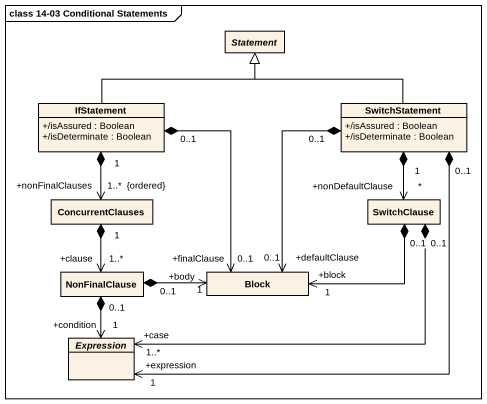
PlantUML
@startuml
mainframe class 14-03 Conditional Statements
hide circle
hide empty members
skinparam classAttributeIconSize 0
abstract class Statement
class IfStatement {
  +/isAssured : Boolean
  +/isDeterminate : Boolean
}
class SwitchStatement {
  +/isAssured : Boolean
  +/isDeterminate : Boolean
}
class ConcurrentClauses
class SwitchClause
class NonFinalClause
class Block
abstract class Expression
IfStatement -right-|> Statement
IfStatement "1" *--> "+nonFinalClauses\n1..*\n{ordered}" ConcurrentClauses
IfStatement "0..1" *--> "+finalClause\n0..1" Block
SwitchStatement -left-|> Statement
SwitchStatement "1" *--> "+nonDefaultClause\n*" SwitchClause
SwitchStatement "0..1" *--> "+defaultClause\n0..1" Block
SwitchStatement "0..1" *--> "+expression\n1" Expression
ConcurrentClauses "1" *--> "+clause\n1..*" NonFinalClause
SwitchClause "0..1" *-left-> "+block\n1" Block
SwitchClause "0..1" *-left-> "+case\n1..*" Expression
NonFinalClause "0..1" *-right-> "+body\n1" Block
NonFinalClause "0..1" *--> "+condition\n1" Expression
@enduml
